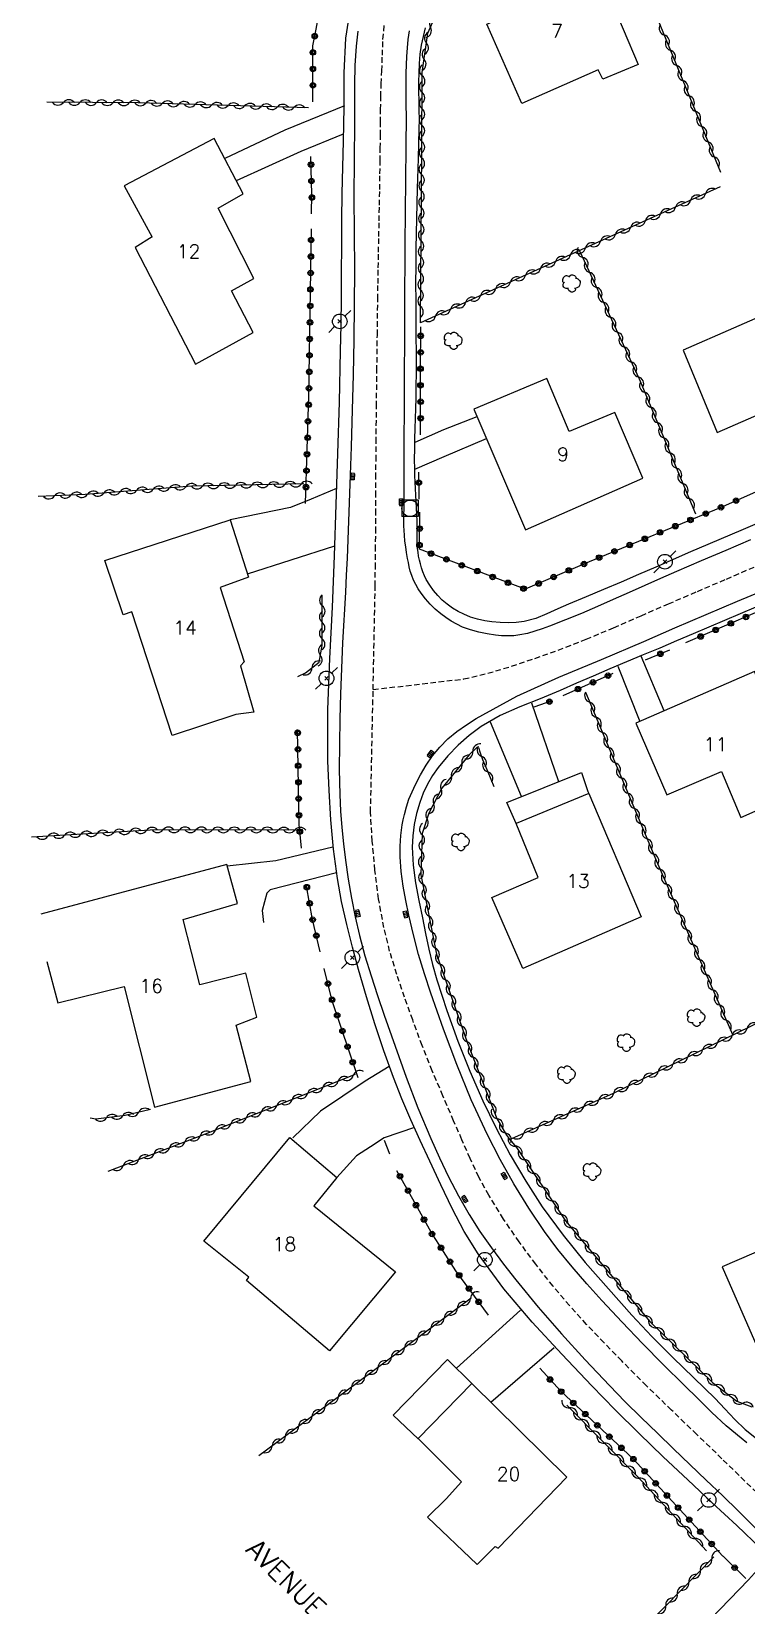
# Model space of a CAD drawing. Header units: millimetres. Extents: x 157000 to 158001, y 157000 to 158002.
# Drawn here: x 157300.8 to 157365.9, y 157681.7 to 157825 of the extents above; entities that cross this region are included whole.
import ezdxf
from ezdxf.enums import TextEntityAlignment as Align

# ---------------------------------------------------------------- set-up
doc = ezdxf.new("R2010")
doc.units = ezdxf.units.MM
doc.linetypes.add('DASHED', pattern=[0.75, 0.5, -0.25])
doc.layers.get('0').update_dxf_attribs({"linetype": 'CONTINUOUS'})
for name, color, linetype in [('W0001', 6, 'DASHED'), ('W0014', 7, 'CONTINUOUS'), ('W0017', 7, 'CONTINUOUS'), ('W0101', 7, 'CONTINUOUS'), ('W0104', 1, 'CONTINUOUS'), ('W0300', 7, 'CONTINUOUS'), ('W0310', 3, 'CONTINUOUS'), ('W0323', 7, 'CONTINUOUS'), ('W0401', 7, 'CONTINUOUS'), ('W0420', 7, 'CONTINUOUS'), ('W0473', 7, 'CONTINUOUS'), ('W0989', 7, 'CONTINUOUS'), ('W0991', 7, 'CONTINUOUS')]:
    doc.layers.add(name, color=color, linetype=linetype)
doc.styles.get("Standard").update_dxf_attribs({"font": 'romans.shx', "width": 0.85})

# ---------------------------------------------------------------- blocks, each defined once
blk = doc.blocks.new('T473')
for p, q in [((-0.166667, 0.166667), (0.166667, -0.166667)), ((-0.166667, -0.166667), (0.166667, 0.166667)), ((0.500001, 0.500001), (1.000002, 1.000002)), ((-1.000002, -1.000002), (-0.500001, -0.500001))]:
    blk.add_line(p, q)
blk.add_ellipse((0, 0), major_axis=(0.471405, 0.471405), ratio=1, start_param=5.4977871438, end_param=11.780972451)
blk = doc.blocks.new('T401')
for p, q in [((-0.3, 0.3), (0, 0.3)), ((-0.3, -0.25), (-0.3, 0.3)), ((-0.3, 0.15), (0, 0.15)), ((-0.3, 0), (0, 0)), ((0, 0.3), (0, -0.25)), ((-0.3, -0.15), (0, -0.15)), ((-0.3, -0.25), (-0.3, -0.3)), ((-0.3, -0.3), (0, -0.3)), ((0, -0.3), (0, -0.25))]:
    blk.add_line(p, q)
blk = doc.blocks.new('T420')
for p, q in [((0.75, 0.75), (-0.75, 0.75)), ((-0.75, 0.75), (-0.75, -0.75)), ((0.75, 0.75), (0.75, -0.75)), ((0.75, -0.75), (-0.75, -0.75))]:
    blk.add_line(p, q)
blk.add_ellipse((0, 0), major_axis=(-0.53, 0.53), ratio=1, start_param=3.926991, end_param=10.210176)
blk = doc.blocks.new('T300')
for p, q in [((-0.8, 0.51), (-0.86, 0.34)), ((-0.86, 0.34), (-0.86, 0.17)), ((-0.86, 0.17), (-0.74, 0.06)), ((-0.69, 0.63), (-0.8, 0.51)), ((-0.8, -0.06), (-0.74, 0.06)), ((-0.74, 0.06), (-0.69, 0.11)), ((-0.57, 0.69), (-0.69, 0.63)), ((-0.46, 0.69), (-0.57, 0.69)), ((-0.29, 0.63), (-0.46, 0.69)), ((-0.29, 0.63), (-0.17, 0.74)), ((-0.23, 0.57), (-0.29, 0.63)), ((-0.17, 0.74), (-0.06, 0.8)), ((-0.06, 0.8), (0.06, 0.8)), ((0.06, 0.8), (0.23, 0.74)), ((0.23, 0.74), (0.34, 0.63)), ((0.34, 0.63), (0.4, 0.51)), ((0.46, 0.46), (0.34, 0.46)), ((0.4, 0.51), (0.4, 0.46)), ((0.57, 0.4), (0.46, 0.46)), ((0.57, 0.4), (0.69, 0.29)), ((0.69, 0.29), (0.74, 0.17)), ((0.74, 0.06), (0.69, -0.17)), ((0.74, 0.17), (0.74, 0.06)), ((-0.8, -0.17), (-0.8, -0.06)), ((-0.8, -0.23), (-0.8, -0.17)), ((-0.74, -0.34), (-0.8, -0.23)), ((-0.69, -0.4), (-0.74, -0.34)), ((-0.51, -0.46), (-0.69, -0.4)), ((-0.4, -0.46), (-0.51, -0.46)), ((-0.4, -0.46), (-0.34, -0.46)), ((-0.34, -0.46), (-0.34, -0.4)), ((-0.34, -0.51), (-0.34, -0.46)), ((-0.29, -0.63), (-0.34, -0.51)), ((-0.17, -0.74), (-0.29, -0.63)), ((-0.06, -0.8), (-0.17, -0.74)), ((0.06, -0.8), (-0.06, -0.8)), ((0.17, -0.74), (0.06, -0.8)), ((0.23, -0.69), (0.17, -0.74)), ((0.29, -0.46), (0.23, -0.46)), ((0.29, -0.63), (0.23, -0.69)), ((0.46, -0.4), (0.29, -0.46)), ((0.34, -0.51), (0.29, -0.63)), ((0.34, -0.51), (0.34, -0.46)), ((0.57, -0.34), (0.46, -0.4)), ((0.63, -0.29), (0.57, -0.34)), ((0.69, -0.17), (0.63, -0.29))]:
    blk.add_line(p, q)
blk = doc.blocks.new('t310o')
at = {"color": 0, "linetype": 'Continuous'}
for centre, start, end in [((-0.5, 0.38), 216.8699, 323.1304), ((0.5, -0.37), 36.8699, 143.1303)]:
    blk.add_arc(centre, 0.625, start, end, dxfattribs=at)
blk = doc.blocks.new('t323o')
at = {"color": 0, "linetype": 'Continuous'}
for radius in [0.25, 0.15]:
    blk.add_circle((0, 0), radius, dxfattribs=at)

msp = doc.modelspace()

# ---------------------------------------------------------------- linework, layer by layer
at = {"layer": 'W0001'}
for points in [[(157331.9, 157765.1), (157332.08, 157774.54), (157332.1, 157776.17), (157332.12, 157777.81), (157332.13, 157779.44), (157332.13, 157781.08), (157332.14, 157782.71), (157332.15, 157784.35), (157332.16, 157785.98), (157332.17, 157787.61), (157332.2, 157790.87), (157332.24, 157794.12), (157332.28, 157797.37), (157332.32, 157800.63), (157332.34, 157802.05), (157332.37, 157803.48), (157332.39, 157804.91), (157332.42, 157806.34), (157332.45, 157807.76), (157332.47, 157809.19), (157332.5, 157810.62), (157332.52, 157812.04), (157332.54, 157813.21), (157332.55, 157814.38), (157332.56, 157815.55), (157332.56, 157816.72), (157332.58, 157817.9), (157332.6, 157819.07), (157332.63, 157820.24), (157332.69, 157821.41), (157332.74, 157822.84), (157332.79, 157824.29), (157332.92, 157825.74)], [(157331.9, 157765.1), (157340.15, 157766.06), (157342.34, 157766.58), (157344.5, 157767.22), (157346.63, 157767.94), (157348.75, 157768.69), (157351.29, 157769.67), (157353.8, 157770.73), (157356.29, 157771.82), (157358.78, 157772.9), (157361.42, 157774.03), (157364.07, 157775.16), (157366.7, 157776.3)], [(157371.12, 157687.8), (157363.66, 157695.08), (157361.37, 157697.29), (157359.07, 157699.5), (157356.78, 157701.72), (157354.54, 157703.98), (157352.93, 157705.64), (157351.33, 157707.31), (157349.77, 157709.02), (157348.28, 157710.79), (157346.71, 157712.78), (157345.2, 157714.81), (157343.76, 157716.9), (157342.43, 157719.06), (157341.53, 157720.71), (157340.73, 157722.41), (157339.98, 157724.12), (157339.23, 157725.84), (157338.25, 157728.11), (157337.28, 157730.39), (157336.36, 157732.69), (157335.5, 157735.02), (157334.76, 157737.09), (157334.05, 157739.17), (157333.4, 157741.29), (157332.88, 157743.43), (157332.4, 157746.04), (157332.06, 157748.66), (157331.82, 157751.3), (157331.66, 157753.94), (157331.9, 157765.1)]]:
    msp.add_lwpolyline(points, dxfattribs=at)
at = {"layer": 'W0014'}
for points in [[(157367.23, 157686.88), (157365.01, 157688.99), (157362.78, 157691.07), (157360.54, 157693.16), (157358.31, 157695.25), (157356.11, 157697.37), (157353.93, 157699.53), (157351.8, 157701.72), (157349.08, 157704.6), (157346.39, 157707.51), (157343.81, 157710.54), (157341.45, 157713.74), (157340.2, 157715.76), (157339.09, 157717.87), (157338.06, 157720.02), (157337.05, 157722.16), (157336.17, 157724.04), (157335.32, 157725.94), (157334.51, 157727.85), (157333.74, 157729.79), (157332.86, 157732.21), (157332.04, 157734.66), (157331.28, 157737.12), (157330.56, 157739.6), (157330.01, 157741.65), (157329.49, 157743.72), (157329.02, 157745.8), (157328.65, 157747.9), (157328.29, 157750.57), (157328.04, 157753.24), (157327.88, 157755.92), (157327.78, 157758.6), (157327.78, 157763.27), (157327.95, 157767.94), (157328.19, 157772.6), (157328.38, 157777.26), (157328.53, 157781.93), (157328.68, 157786.59), (157328.82, 157791.26), (157328.94, 157795.92), (157328.98, 157798.31), (157329.01, 157800.7), (157329.03, 157803.09), (157329.04, 157805.47), (157329.06, 157807.86), (157329.09, 157810.25), (157329.13, 157812.64), (157329.2, 157815.02), (157329.25, 157818.12), (157329.25, 157821.25), (157329.41, 157824.39), (157329.91, 157827.48)], [(157330.5, 157825.04), (157330.36, 157823.67), (157330.23, 157821.92), (157330.19, 157820.17), (157330.19, 157818.42), (157330.19, 157816.67), (157330.16, 157813.33), (157330.15, 157809.99), (157330.16, 157806.65), (157330.19, 157803.31)], [(157366.25, 157778.73), (157364, 157777.77), (157361.76, 157776.81), (157359.51, 157775.85), (157358.07, 157775.22), (157356.64, 157774.58), (157355.2, 157773.93), (157353.77, 157773.29), (157352.33, 157772.65), (157350.88, 157772.03), (157349.42, 157771.44), (157347.95, 157770.88), (157347.29, 157770.64), (157346.63, 157770.41), (157345.96, 157770.21), (157345.27, 157770.07), (157344.72, 157770), (157344.16, 157769.99), (157343.6, 157770), (157343.05, 157770.05), (157342.28, 157770.17), (157341.52, 157770.32), (157340.77, 157770.53), (157340.04, 157770.79), (157339.51, 157771.04), (157339, 157771.33), (157338.52, 157771.65), (157338.05, 157772), (157337.56, 157772.42), (157337.09, 157772.88), (157336.66, 157773.36), (157336.26, 157773.88), (157336.01, 157774.26), (157335.78, 157774.66), (157335.58, 157775.07), (157335.41, 157775.49), (157335.28, 157775.87), (157335.19, 157776.26), (157335.11, 157776.65), (157335.03, 157777.04), (157334.94, 157777.57), (157334.86, 157778.1), (157334.79, 157778.62), (157334.74, 157779.16), (157334.7, 157780), (157334.7, 157780.85), (157334.71, 157781.7), (157334.71, 157782.54), (157334.71, 157785.2), (157334.73, 157787.86), (157334.74, 157790.52), (157334.76, 157793.18), (157334.76, 157794.65), (157334.77, 157796.11), (157334.77, 157797.58), (157334.78, 157799.05), (157334.78, 157800.51), (157334.79, 157801.98), (157334.8, 157803.44), (157334.8, 157804.91), (157334.82, 157806.38), (157334.83, 157807.84), (157334.84, 157809.31), (157334.86, 157810.78), (157334.87, 157812.25), (157334.89, 157813.72), (157334.9, 157815.18), (157334.92, 157816.65), (157334.92, 157817.41), (157334.91, 157818.17), (157334.9, 157818.93), (157334.89, 157819.7), (157334.89, 157820.46), (157334.9, 157821.22), (157334.92, 157821.98), (157334.96, 157822.74), (157335.02, 157823.51), (157335.1, 157824.28), (157335.21, 157825.05)], [(157368.77, 157781.02), (157365.58, 157779.66), (157362.38, 157778.3), (157360.8, 157777.62), (157359.21, 157776.94), (157357.63, 157776.25), (157356.05, 157775.57), (157354.47, 157774.88), (157352.88, 157774.2), (157351.29, 157773.53), (157349.7, 157772.87), (157348.71, 157772.44), (157347.72, 157771.98), (157346.71, 157771.58), (157345.66, 157771.29), (157344.92, 157771.19), (157344.19, 157771.16), (157343.45, 157771.19), (157342.72, 157771.26), (157342.06, 157771.36), (157341.41, 157771.51), (157340.77, 157771.7), (157340.15, 157771.95), (157339.63, 157772.21), (157339.12, 157772.52), (157338.64, 157772.86), (157338.19, 157773.25), (157337.78, 157773.67), (157337.39, 157774.13), (157337.05, 157774.61), (157336.74, 157775.12), (157336.57, 157775.46), (157336.43, 157775.82), (157336.31, 157776.18), (157336.2, 157776.55), (157336.12, 157776.89), (157336.04, 157777.24), (157335.99, 157777.59), (157335.94, 157777.95), (157335.92, 157778.26), (157335.91, 157778.57), (157335.91, 157778.88), (157335.91, 157779.19), (157335.91, 157779.5), (157335.92, 157779.82), (157335.92, 157780.13), (157335.92, 157780.44), (157335.89, 157781.03), (157335.86, 157781.62), (157335.82, 157782.21), (157335.79, 157782.8), (157335.75, 157783.39), (157335.72, 157783.98), (157335.69, 157784.57), (157335.68, 157785.16), (157335.67, 157786.08), (157335.68, 157787), (157335.7, 157787.93), (157335.73, 157788.85), (157335.76, 157789.77), (157335.79, 157790.69), (157335.81, 157791.61), (157335.82, 157792.53), (157335.84, 157794.12), (157335.84, 157795.71), (157335.83, 157797.3), (157335.82, 157798.89), (157335.81, 157800.48), (157335.8, 157802.07), (157335.81, 157803.66), (157335.82, 157805.25), (157335.87, 157807.98), (157335.95, 157810.7), (157336.04, 157813.43), (157336.1, 157816.15), (157336.11, 157817), (157336.1, 157817.85), (157336.08, 157818.7), (157336.07, 157819.55), (157336.06, 157820.4), (157336.08, 157821.25), (157336.12, 157822.1), (157336.19, 157822.95), (157336.31, 157823.75), (157336.47, 157824.55), (157336.67, 157825.34)], [(157330.2, 157803.32), (157330.17, 157800.13), (157330.13, 157796.94), (157330.07, 157793.76), (157329.99, 157790.57), (157329.9, 157787.19), (157329.78, 157783.81), (157329.66, 157780.43), (157329.52, 157777.05), (157329.45, 157775.51), (157329.37, 157773.97), (157329.29, 157772.43), (157329.2, 157770.89), (157329.12, 157769.35), (157329.04, 157767.81), (157328.98, 157766.26), (157328.93, 157764.72), (157328.86, 157762.43), (157328.82, 157760.13), (157328.81, 157757.83), (157328.86, 157755.53), (157328.94, 157754.03), (157329.05, 157752.54), (157329.19, 157751.05), (157329.38, 157749.56), (157329.63, 157747.83), (157329.93, 157746.11), (157330.27, 157744.4), (157330.66, 157742.7), (157331.15, 157740.87), (157331.71, 157739.05), (157332.3, 157737.25), (157332.91, 157735.45), (157333.89, 157732.62), (157334.91, 157729.8), (157335.98, 157727.01), (157337.14, 157724.24), (157337.94, 157722.48), (157338.77, 157720.73), (157339.67, 157719.01), (157340.63, 157717.32), (157341.62, 157715.77), (157342.67, 157714.27), (157343.76, 157712.8), (157344.89, 157711.35), (157346.94, 157708.87), (157349.05, 157706.45), (157351.22, 157704.08), (157353.43, 157701.74), (157354.86, 157700.27), (157356.31, 157698.82), (157357.78, 157697.39), (157359.26, 157695.97), (157360.74, 157694.56), (157362.23, 157693.14), (157363.71, 157691.73), (157365.18, 157690.29), (157366.76, 157688.73)], [(157365.92, 157696.53), (157365.4, 157696.94), (157364.05, 157698.08), (157362.75, 157699.28), (157361.49, 157700.52), (157360.23, 157701.76), (157358.32, 157703.65), (157356.42, 157705.57), (157354.56, 157707.51), (157352.73, 157709.49), (157351.37, 157711.01), (157350.03, 157712.54), (157348.73, 157714.11), (157347.5, 157715.75), (157346.07, 157717.89), (157344.72, 157720.09), (157343.46, 157722.33), (157342.29, 157724.63), (157340.83, 157727.76), (157339.51, 157730.96), (157338.29, 157734.19), (157337.15, 157737.45), (157336.57, 157739.21), (157336.04, 157740.98), (157335.57, 157742.77), (157335.15, 157744.57), (157334.88, 157745.88), (157334.63, 157747.2), (157334.44, 157748.53), (157334.36, 157749.86), (157334.35, 157750.35), (157334.36, 157750.84), (157334.38, 157751.32), (157334.42, 157751.81), (157334.48, 157752.29), (157334.55, 157752.77), (157334.63, 157753.25), (157334.74, 157753.73), (157334.93, 157754.43), (157335.16, 157755.12), (157335.44, 157755.79), (157335.75, 157756.44), (157336.22, 157757.34), (157336.74, 157758.22), (157337.31, 157759.06), (157337.96, 157759.85), (157338.71, 157760.6), (157339.53, 157761.28), (157340.39, 157761.9), (157341.27, 157762.47), (157344.97, 157764.5), (157348.81, 157766.24), (157352.69, 157767.84), (157356.55, 157769.47), (157359.38, 157770.71), (157362.22, 157771.93), (157365.07, 157773.14), (157367.92, 157774.34)], [(157369.6, 157773.8), (157365.32, 157771.99), (157361.03, 157770.17), (157359.52, 157769.52), (157358, 157768.88), (157356.48, 157768.25), (157354.97, 157767.61), (157353.45, 157766.97), (157351.94, 157766.33), (157350.42, 157765.68), (157348.92, 157765.02), (157347.11, 157764.26), (157345.27, 157763.54), (157343.45, 157762.73), (157341.74, 157761.73), (157340.65, 157760.92), (157339.63, 157760.03), (157338.69, 157759.05), (157337.83, 157758.01), (157337.31, 157757.26), (157336.85, 157756.48), (157336.46, 157755.66), (157336.14, 157754.82), (157335.85, 157753.82), (157335.64, 157752.81), (157335.51, 157751.78), (157335.46, 157750.74), (157335.53, 157749.11), (157335.76, 157747.49), (157336.07, 157745.9), (157336.39, 157744.31), (157336.67, 157742.89), (157336.97, 157741.47), (157337.31, 157740.06), (157337.7, 157738.67), (157338.61, 157735.87), (157339.6, 157733.1), (157340.69, 157730.36), (157341.88, 157727.67), (157343.09, 157725.18), (157344.39, 157722.73), (157345.79, 157720.33), (157347.3, 157718.01), (157349.19, 157715.42), (157351.21, 157712.94), (157353.32, 157710.53), (157355.45, 157708.16), (157357.29, 157706.2), (157359.19, 157704.3), (157361.11, 157702.43), (157363.03, 157700.55), (157363.93, 157699.62), (157364.82, 157698.66), (157365.77, 157697.73), (157366.81, 157696.92)]]:
    msp.add_lwpolyline(points, dxfattribs=at)
at = {"layer": 'W0017'}
for points in [[(157329.28, 157818.23), (157323.85, 157816.01), (157318.39, 157813.45)], [(157319.44, 157811.45), (157325.33, 157814.1), (157329.21, 157815.69)], [(157335.71, 157787.61), (157338.34, 157788.77), (157341.37, 157789.96)], [(157335.68, 157785.16), (157338.38, 157786.31), (157342.21, 157787.96)], [(157328.57, 157783.4), (157326.24, 157782.43), (157324.38, 157781.67), (157318.89, 157780.54)], [(157320.45, 157775.62), (157328.41, 157778.18)], [(157358.41, 157763.16), (157356.31, 157768.15)], [(157354.17, 157767.24), (157356.17, 157762.19)], [(157346.31, 157763.88), (157348.79, 157756.72)], [(157345.41, 157755.37), (157342.58, 157762.14)], [(157318.61, 157749.04), (157323.04, 157749.54), (157328.22, 157750.79)], [(157328.57, 157748.4), (157322.52, 157746.86), (157322.22, 157746.56), (157321.79, 157744.99), (157321.9, 157743.89)], [(157333.37, 157730.77), (157331.18, 157729.46), (157327.1, 157726.72), (157324.58, 157724.3)], [(157335.66, 157725.22), (157332.89, 157724.28), (157331.67, 157723.48), (157330.37, 157722.65), (157328.58, 157720.69)], [(157339.48, 157703.31), (157345.32, 157708.6)], [(157348.39, 157705.18), (157342.62, 157700.2)], [(157362.66, 157680.5), (157366.07, 157684.06), (157367.98, 157686.18)]]:
    msp.add_lwpolyline(points, dxfattribs=at)
at = {"layer": 'W0101'}
for points in [[(157342.25, 157825.66), (157349.48, 157828.86), (157348.92, 157830.69), (157351.93, 157831.67), (157356.04, 157822.01), (157352.8, 157820.65), (157352.4, 157821.52), (157345.43, 157818.45)], [(157310.24, 157805.34), (157315.71, 157794.71), (157320.96, 157797.6), (157319.01, 157801.38), (157321.03, 157802.53), (157317.77, 157808.92), (157320.07, 157810.24), (157317.43, 157815.27), (157309.23, 157810.95), (157311.78, 157806.29), (157311.78, 157806.3)], [(157363.24, 157788.51), (157370.12, 157791.49), (157370.64, 157790.32), (157375.83, 157792.54), (157372.94, 157799.44), (157370.05, 157798.39), (157369.29, 157799.99), (157360.14, 157795.98)], [(157341.08, 157790.62), (157345.76, 157779.64), (157356.47, 157784.35), (157353.92, 157790.32), (157349.76, 157788.59), (157347.72, 157793.4)], [(157318.89, 157780.54), (157320.54, 157775.33), (157317.98, 157774.39), (157320.16, 157767.61), (157319.82, 157767.27), (157321.02, 157763.04), (157319.38, 157762.83), (157313.6, 157760.93), (157309.92, 157772.18), (157309.93, 157772.18), (157309.13, 157771.9), (157307.45, 157776.86)], [(157366.64, 157766.74), (157355.81, 157762.03), (157358.64, 157755.52), (157363.62, 157757.63), (157365.38, 157753.46), (157371.28, 157756.06)], [(157324.3, 157724.32), (157328.58, 157720.69), (157326.51, 157718.09), (157333.94, 157712.08), (157327.92, 157704.9), (157320.36, 157711.29), (157320.57, 157711.61), (157316.49, 157714.89)], [(157373.69, 157708.28), (157370.77, 157715.6), (157363.69, 157712.56), (157366.83, 157705.32)]]:
    msp.add_lwpolyline(points, close=True, dxfattribs=at)
for points in [[(157351.55, 157755.65), (157356.3, 157744.4), (157345.54, 157739.69), (157342.72, 157746.17), (157346.92, 157747.99), (157344.92, 157752.9)], [(157351.55, 157755.65), (157344.92, 157752.9)], [(157320.77, 157729.43), (157319.42, 157734.56), (157321.31, 157735.27), (157320.29, 157739.29), (157316.12, 157738.22), (157314.6, 157744.16), (157319.54, 157745.61), (157318.58, 157749.17), (157301.65, 157744.66)], [(157302.19, 157740.33), (157303.19, 157736.59), (157309.22, 157738.07), (157312, 157727.07), (157320.77, 157729.43)], [(157340.88, 157701.92), (157336.01, 157696.91)], [(157349.54, 157693.39), (157340.88, 157701.92)], [(157336.01, 157696.91), (157339.95, 157692.96), (157338.56, 157691.42), (157336.84, 157689.75), (157341.38, 157685.46), (157343.02, 157687.1), (157343.29, 157686.93), (157349.54, 157693.39)]]:
    msp.add_lwpolyline(points, dxfattribs=at)
at = {"layer": 'W0104'}
for points in [[(157344.92, 157752.9), (157344.06, 157754.83), (157350.87, 157757.55), (157351.45, 157755.81), (157351.55, 157755.65)], [(157340.88, 157701.92), (157340.89, 157701.92), (157338.67, 157704.11), (157333.71, 157699.03), (157336.01, 157696.9), (157336.01, 157696.91)]]:
    msp.add_lwpolyline(points, dxfattribs=at)
at = {"layer": 'W0310'}
for points in [[(157359.02, 157839.74), (157353.21, 157836.75), (157353.23, 157836.76), (157357.17, 157827.7), (157363.53, 157812.19)], [(157336.21, 157798.47), (157336.34, 157814.19), (157336.37, 157821.28), (157336.89, 157824.85), (157338.05, 157827.56), (157339.01, 157829.23), (157340.84, 157830.87), (157343.97, 157832.8)], [(157326, 157818.06), (157310.51, 157818.51), (157302.19, 157818.56)], [(157363.5, 157810.85), (157357.12, 157807.97), (157336.21, 157798.47)], [(157350.69, 157805.05), (157356.11, 157793.39), (157361.26, 157781.1)], [(157325.59, 157783.82), (157315.39, 157783.62), (157305.66, 157782.86), (157301.38, 157782.66)], [(157325.05, 157766.28), (157325.74, 157766.61), (157326.98, 157767.58), (157327.25, 157769.1), (157327.27, 157772.7), (157327.26, 157773.68)], [(157351.24, 157764.85), (157357.8, 157749.25), (157364.64, 157733.63)], [(157342.91, 157756.25), (157342.36, 157757.57), (157341.89, 157758.69), (157341.62, 157759.5), (157341.56, 157759.76), (157341.35, 157759.81), (157340.65, 157759.17), (157338.14, 157756.12), (157336.98, 157753.84), (157336.35, 157752), (157336.23, 157748.23), (157337.68, 157741.01), (157340.5, 157732.92), (157343.17, 157726.05), (157344.04, 157724.53), (157344.31, 157724.18), (157344.94, 157723.4), (157349.41, 157716.73), (157357.09, 157707.58), (157362.81, 157702.03), (157365.03, 157700.33), (157366.39, 157699.81)], [(157324.9, 157752.31), (157312.1, 157752.33), (157300.78, 157751.66)], [(157368.81, 157735.66), (157353.77, 157728.34), (157344.22, 157724.07)], [(157330.27, 157730.04), (157316.6, 157724.63), (157307.74, 157721.23)], [(157311.63, 157726.87), (157309.33, 157726.33), (157306.64, 157725.98), (157306.12, 157726.09)], [(157340.81, 157709.7), (157329.45, 157701.24), (157321.49, 157695.35)], [(157349.53, 157699.96), (157356.01, 157693.44), (157362.24, 157686.7)], [(157362.92, 157686.16), (157355.46, 157678.53), (157348.4, 157671.38), (157348.01, 157671)]]:
    msp.add_lwpolyline(points, dxfattribs=at)
at = {"layer": 'W0323'}
for points in [[(157326.41, 157818.6), (157326.41, 157823.71), (157327.06, 157827.08), (157327.83, 157830.07), (157329.25, 157833.25)], [(157326.29, 157808.39), (157326.32, 157810.2), (157326.22, 157813.62)], [(157325.73, 157782.02), (157326.05, 157791.88), (157326.27, 157807.05)], [(157336.22, 157788.3), (157336.21, 157794.16), (157336.23, 157798.12)], [(157374.88, 157786.68), (157373.97, 157786.34), (157372.68, 157785.71), (157363.5, 157781.65), (157351.57, 157776.73), (157345.75, 157774.23), (157336.12, 157777.87), (157336.14, 157781.25)], [(157336.08, 157782.43), (157336.05, 157784.9)], [(157376.6, 157776.4), (157366.27, 157771.89), (157360.34, 157769.34)], [(157358.87, 157768.67), (157356.67, 157767.78)], [(157353.73, 157766.56), (157349.18, 157764.53)], [(157348.16, 157764.08), (157346.54, 157763.5)], [(157325.37, 157750.67), (157325.15, 157752.8), (157325.02, 157761.46)], [(157327.08, 157741.23), (157326.39, 157744.16), (157325.84, 157747.21)], [(157330.52, 157729.74), (157328.18, 157736.76), (157327.45, 157739.7)], [(157333.42, 157722.81), (157332.92, 157724.04)], [(157342.39, 157708.15), (157339.43, 157712.18), (157337.17, 157715.69), (157335.5, 157718.71), (157334.07, 157721.29)], [(157363.73, 157686.22), (157355.57, 157695.08), (157348.99, 157701.22), (157347.07, 157703.31)], [(157365.83, 157684.17), (157363.76, 157686.22)]]:
    msp.add_lwpolyline(points, dxfattribs=at)

# ---------------------------------------------------------------- block references
at = {"layer": 'W0300'}
for p in [(157350, 157802.06), (157339.24, 157796.84), (157339.9, 157751.23), (157361.36, 157735.22), (157354.97, 157732.96), (157349.55, 157730.04), (157351.89, 157721.22)]:
    msp.add_blockref('T300', p, dxfattribs=at)
at = {"layer": 'W0310'}
for p, rotation in [((157337.12, 157825.38), 66.87794668258083), ((157336.76, 157823.94), 81.62303134189125), ((157358.41, 157824.68), 292.2931279516655), ((157336.54, 157822.46), 81.62303134189125), ((157358.97, 157823.29), 292.2931279516655), ((157336.37, 157820.97), 89.79774236972118), ((157359.54, 157821.9), 292.2931279516655), ((157336.36, 157819.47), 89.79774236972118), ((157360.11, 157820.52), 292.2931279516655), ((157360.68, 157819.13), 292.2931279516655), ((157303.69, 157818.55), 179.6648447065178), ((157305.19, 157818.54), 179.6648447065178), ((157306.69, 157818.53), 179.6648447065178), ((157308.19, 157818.52), 179.6648447065178), ((157309.69, 157818.51), 179.6648447065178), ((157311.19, 157818.49), 178.3247729604479), ((157312.69, 157818.45), 178.3247729604479), ((157314.19, 157818.4), 178.3247729604479), ((157315.69, 157818.36), 178.3247729604479), ((157317.19, 157818.31), 178.3247729604479), ((157318.69, 157818.27), 178.3247729604479), ((157320.19, 157818.23), 178.3247729604479), ((157321.69, 157818.18), 178.3247729604479), ((157323.18, 157818.14), 178.3247729604479), ((157324.68, 157818.09), 178.3247729604479), ((157336.36, 157817.97), 89.79774236972118), ((157361.25, 157817.74), 292.2931279516655), ((157336.35, 157816.47), 89.79774236972118), ((157361.82, 157816.35), 292.2931279516655), ((157336.35, 157814.97), 89.79774236972118), ((157362.39, 157814.96), 292.2931279516655), ((157336.34, 157813.47), 89.50444977653127), ((157362.96, 157813.58), 292.2931279516655), ((157336.32, 157811.97), 89.50444977653127), ((157336.31, 157810.47), 89.50444977653127), ((157362.16, 157810.24), 204.2534692716852), ((157336.3, 157808.97), 89.50444977653127), ((157358.06, 157808.39), 204.2534692716852), ((157359.43, 157809.01), 204.2534692716852), ((157360.8, 157809.63), 204.2534692716852), ((157336.29, 157807.47), 89.50444977653127), ((157355.33, 157807.16), 204.4303284620502), ((157356.69, 157807.78), 204.4303284620502), ((157336.27, 157805.97), 89.50444977653127), ((157352.6, 157805.91), 204.4303284620502), ((157353.96, 157806.53), 204.4303284620502), ((157336.26, 157804.47), 89.50444977653127), ((157348.5, 157804.05), 204.4303284620502), ((157349.86, 157804.67), 204.4303284620502), ((157351.23, 157805.29), 204.4303284620502), ((157350.98, 157804.43), 294.9347913069857), ((157336.25, 157802.97), 89.50444977653127), ((157345.77, 157802.81), 204.4303284620502), ((157347.13, 157803.43), 204.4303284620502), ((157351.61, 157803.07), 294.9347913069857), ((157336.23, 157801.47), 89.50444977653127), ((157343.04, 157801.57), 204.4303284620502), ((157344.4, 157802.19), 204.4303284620502), ((157352.24, 157801.71), 294.9347913069857), ((157336.22, 157799.97), 89.50444977653127), ((157340.31, 157800.33), 204.4303284620502), ((157341.67, 157800.95), 204.4303284620502), ((157352.87, 157800.35), 294.9347913069857), ((157337.57, 157799.09), 204.4303284620502), ((157338.94, 157799.71), 204.4303284620502), ((157353.51, 157798.99), 294.9347913069857), ((157354.14, 157797.63), 294.9347913069857), ((157354.77, 157796.27), 294.9347913069857), ((157355.4, 157794.91), 294.9347913069857), ((157356.04, 157793.55), 294.9347913069857), ((157356.62, 157792.16), 292.7435580226563), ((157357.2, 157790.78), 292.7435580226563), ((157357.78, 157789.4), 292.7435580226563), ((157358.36, 157788.01), 292.7435580226563), ((157358.94, 157786.63), 292.7435580226563), ((157359.52, 157785.25), 292.7435580226563), ((157360.1, 157783.86), 292.7435580226563), ((157305.88, 157782.88), 184.4297653426752), ((157307.37, 157782.99), 184.4297653426752), ((157308.87, 157783.11), 184.4297653426752), ((157310.36, 157783.23), 184.4297653426752), ((157311.86, 157783.34), 184.4297653426752), ((157313.36, 157783.46), 184.4297653426752), ((157314.85, 157783.57), 184.4297653426752), ((157316.35, 157783.63), 181.1234128242653), ((157317.85, 157783.66), 181.1234128242653), ((157319.35, 157783.69), 181.1234128242653), ((157320.85, 157783.72), 181.1234128242653), ((157322.35, 157783.75), 181.1234128242653), ((157323.85, 157783.78), 181.1234128242653), ((157325.35, 157783.81), 181.1234128242653), ((157360.68, 157782.48), 292.7435580226563), ((157302.88, 157782.73), 182.6674652487928), ((157304.38, 157782.8), 182.6674652487928), ((157327.27, 157772.72), 90.23196545218647), ((157327.26, 157771.22), 89.80901477537012), ((157327.26, 157769.72), 89.80901477537012), ((157327.09, 157768.23), 79.57214433011008), ((157326.32, 157767.06), 38.18789774875067), ((157351.62, 157763.95), 292.7976972705878), ((157352.2, 157762.57), 292.7976972705878), ((157352.78, 157761.19), 292.7976972705878), ((157340.98, 157759.47), 222.8502668529735), ((157353.36, 157759.8), 292.7976972705878), ((157339.98, 157758.36), 230.4378991923348), ((157341.79, 157759), 108.604965473215), ((157353.94, 157758.42), 292.7976972705878), ((157339.03, 157757.2), 230.4378991923348), ((157342.34, 157757.61), 112.6271424516725), ((157354.52, 157757.04), 292.7976972705878), ((157338.09, 157756.03), 243.0451196320978), ((157355.1, 157755.65), 292.7976972705878), ((157337.41, 157754.69), 243.0451196320978), ((157355.68, 157754.27), 292.7976972705878), ((157336.8, 157753.33), 251.1740233289349), ((157356.27, 157752.89), 292.7976972705878), ((157302.28, 157751.75), 183.4296519309583), ((157303.78, 157751.84), 183.4296519309583), ((157305.28, 157751.93), 183.4296519309583), ((157306.77, 157752.01), 183.4296519309583), ((157308.27, 157752.1), 183.4296519309583), ((157309.77, 157752.19), 183.4296519309583), ((157311.26, 157752.28), 183.4296519309583), ((157312.76, 157752.33), 179.8970789196897), ((157314.26, 157752.33), 179.8970789196897), ((157315.76, 157752.33), 179.8970789196897), ((157317.26, 157752.32), 179.8970789196897), ((157318.76, 157752.32), 179.8970789196897), ((157320.26, 157752.32), 179.8970789196897), ((157321.76, 157752.32), 179.8970789196897), ((157323.26, 157752.31), 179.8970789196897), ((157324.76, 157752.31), 179.8970789196897), ((157336.35, 157751.9), 268.1607198165434), ((157356.85, 157751.51), 292.7976972705878), ((157336.3, 157750.4), 268.1607198165434), ((157357.43, 157750.12), 292.7976972705878), ((157336.25, 157748.9), 268.1607198165434), ((157358.02, 157748.74), 293.6465046147972), ((157336.39, 157747.42), 281.3358629957161), ((157358.62, 157747.37), 293.6465046147972), ((157336.69, 157745.95), 281.3358629957161), ((157359.22, 157746), 293.6465046147972), ((157336.98, 157744.48), 281.3358629957161), ((157359.82, 157744.62), 293.6465046147972), ((157337.28, 157743.01), 281.3358629957161), ((157360.42, 157743.25), 293.6465046147972), ((157337.57, 157741.54), 281.3358629957161), ((157361.03, 157741.87), 293.6465046147972), ((157337.99, 157740.1), 289.2328768000271), ((157361.63, 157740.5), 293.6465046147972), ((157338.49, 157738.68), 289.2328768000271), ((157362.23, 157739.13), 293.6465046147972), ((157362.83, 157737.75), 293.6465046147972), ((157338.98, 157737.27), 289.2328768000271), ((157363.43, 157736.38), 293.6465046147972), ((157339.48, 157735.85), 289.2328768000271), ((157364.03, 157735), 293.6465046147972), ((157339.97, 157734.44), 289.2328768000271), ((157365.95, 157734.26), 205.9351064730781), ((157340.46, 157733.02), 289.2328768000271), ((157363.25, 157732.95), 205.9351064730781), ((157364.6, 157733.61), 205.9351064730781), ((157341, 157731.62), 291.2991949165968), ((157359.2, 157730.98), 205.9351064730781), ((157360.55, 157731.64), 205.9351064730781), ((157361.9, 157732.29), 205.9351064730781), ((157330.09, 157729.97), 201.5850443768601), ((157341.55, 157730.22), 291.2991949165968), ((157356.5, 157729.67), 205.9351064730781), ((157357.85, 157730.33), 205.9351064730781), ((157325.91, 157728.32), 201.5850443768601), ((157327.3, 157728.87), 201.5850443768601), ((157328.69, 157729.42), 201.5850443768601), ((157342.09, 157728.83), 291.2991949165968), ((157353.8, 157728.36), 205.9351064730781), ((157355.15, 157729.01), 205.9351064730781), ((157323.12, 157727.21), 201.5850443768601), ((157324.51, 157727.77), 201.5850443768601), ((157342.64, 157727.43), 291.2991949165968), ((157351.07, 157727.13), 204.094865505981), ((157352.44, 157727.74), 204.094865505981), ((157307.6, 157726.11), 187.3057595332796), ((157309.09, 157726.3), 187.3057595332796), ((157310.55, 157726.62), 193.2057572815243), ((157318.93, 157725.56), 201.5850443768601), ((157320.33, 157726.11), 201.5850443768601), ((157321.72, 157726.66), 201.5850443768601), ((157343.19, 157726.03), 299.4969723214057), ((157346.96, 157725.29), 204.094865505981), ((157348.33, 157725.91), 204.094865505981), ((157349.7, 157726.52), 204.094865505981), ((157314.74, 157723.92), 200.9993093504432), ((157316.14, 157724.46), 200.9993093504432), ((157317.54, 157725.01), 201.5850443768601), ((157343.93, 157724.73), 299.4969723214057), ((157344.83, 157723.53), 309.1131866502934), ((157345.59, 157724.68), 204.094865505981), ((157311.94, 157722.85), 200.9993093504432), ((157313.34, 157723.38), 200.9993093504432), ((157345.68, 157722.3), 303.789010198171), ((157309.14, 157721.77), 200.9993093504432), ((157310.54, 157722.31), 200.9993093504432), ((157346.51, 157721.05), 303.789010198171), ((157347.35, 157719.8), 303.789010198171), ((157348.18, 157718.56), 303.789010198171), ((157349.02, 157717.31), 303.789010198171), ((157349.92, 157716.12), 310.0259997884426), ((157350.89, 157714.97), 310.0259997884426), ((157351.85, 157713.82), 310.0259997884426), ((157352.81, 157712.67), 310.0259997884426), ((157353.78, 157711.52), 310.0259997884426), ((157340.76, 157709.66), 216.6659240431368), ((157354.74, 157710.37), 310.0259997884426), ((157355.71, 157709.22), 310.0259997884426), ((157339.56, 157708.77), 216.6659240431368), ((157356.67, 157708.08), 310.0259997884426), ((157337.15, 157706.97), 216.6659240431368), ((157338.36, 157707.87), 216.6659240431368), ((157357.7, 157706.99), 315.8895356046721), ((157334.75, 157705.18), 216.6659240431368), ((157335.95, 157706.08), 216.6659240431368), ((157358.78, 157705.94), 315.8895356046721), ((157333.54, 157704.29), 216.6659240431368), ((157359.86, 157704.9), 315.8895356046721), ((157360.93, 157703.85), 315.8895356046721), ((157331.14, 157702.5), 216.6659240431368), ((157332.34, 157703.39), 216.6659240431368), ((157362.01, 157702.81), 315.8895356046721), ((157329.93, 157701.6), 216.6659240431368), ((157363.12, 157701.8), 322.450138610783), ((157364.3, 157700.89), 322.450138610783), ((157327.52, 157699.81), 216.49060966746), ((157328.73, 157700.71), 216.49060966746), ((157349.79, 157699.7), 314.8235429678637), ((157365.58, 157700.12), 338.9766788255026), ((157325.11, 157698.03), 216.49060966746), ((157326.32, 157698.92), 216.49060966746), ((157350.85, 157698.63), 314.8235429678637), ((157323.91, 157697.14), 216.49060966746), ((157351.91, 157697.57), 314.8235429678637), ((157352.96, 157696.5), 314.8235429678637), ((157322.7, 157696.25), 216.49060966746), ((157354.02, 157695.44), 314.8235429678637), ((157355.08, 157694.38), 314.8235429678637), ((157356.13, 157693.31), 312.7407740813745), ((157357.15, 157692.21), 312.7407740813745), ((157358.17, 157691.1), 312.7407740813745), ((157359.19, 157690), 312.7407740813745), ((157360.2, 157688.9), 312.7407740813745), ((157361.22, 157687.8), 312.7407740813745), ((157361.69, 157684.9), 225.5923795812608), ((157362.74, 157685.97), 225.5923795812608), ((157360.64, 157683.83), 225.5923795812608), ((157359.59, 157682.76), 225.5923795812608), ((157358.54, 157681.68), 225.5923795812608)]:
    msp.add_blockref('t310o', p, dxfattribs=dict(at, rotation=rotation))
at = {"layer": 'W0323'}
for p, rotation in [((157326.58, 157824.58), 79.05016652962269), ((157326.41, 157823.1), 90.08969977724443), ((157326.41, 157821.6), 90.08969977724443), ((157326.41, 157820.1), 90.08969977724443), ((157326.24, 157812.89), 91.74179103537033), ((157326.28, 157811.39), 91.74179103537033), ((157326.32, 157809.89), 89.05252662444003), ((157326.25, 157806.02), 89.18068164761485), ((157326.23, 157804.52), 89.18068164761485), ((157326.21, 157803.02), 89.18068164761485), ((157326.19, 157801.52), 89.18068164761485), ((157326.17, 157800.02), 89.18068164761485), ((157326.15, 157798.52), 89.18068164761485), ((157336.23, 157797.3), 89.66714117133827), ((157326.12, 157797.02), 89.18068164761485), ((157326.1, 157795.52), 89.18068164761485), ((157336.22, 157795.8), 89.66714117133827), ((157326.08, 157794.02), 89.18068164761485), ((157336.21, 157794.3), 89.66714117133827), ((157326.06, 157792.52), 89.18068164761485), ((157336.21, 157792.8), 90.10758839771232), ((157326.02, 157791.02), 88.1345935126598), ((157336.22, 157791.3), 90.10758839771232), ((157325.97, 157789.52), 88.1345935126598), ((157336.22, 157789.8), 90.10758839771232), ((157325.93, 157788.02), 88.1345935126598), ((157325.88, 157786.52), 88.1345935126598), ((157325.83, 157785.02), 88.1345935126598), ((157325.78, 157783.52), 88.1345935126598), ((157336.06, 157783.93), 90.71876810634546), ((157363.58, 157781.69), 203.8228367281575), ((157364.95, 157782.29), 203.8228367281575), ((157360.8, 157780.54), 202.4334801403938), ((157362.19, 157781.11), 202.4334801403938), ((157336.13, 157779.75), 89.76275175142122), ((157356.64, 157778.82), 202.4334801403938), ((157358.03, 157779.4), 202.4334801403938), ((157359.42, 157779.97), 202.4334801403938), ((157336.12, 157778.25), 89.76275175142122), ((157337.17, 157777.48), 159.2681115079808), ((157353.87, 157777.68), 202.4334801403938), ((157355.26, 157778.25), 202.4334801403938), ((157338.57, 157776.95), 159.2681115079808), ((157339.97, 157776.41), 159.2681115079808), ((157341.38, 157775.88), 159.2681115079808), ((157349.72, 157775.94), 203.2711152731383), ((157351.1, 157776.53), 203.2711152731383), ((157352.48, 157777.11), 202.4334801403938), ((157342.78, 157775.35), 159.2681115079808), ((157344.18, 157774.82), 159.2681115079808), ((157345.59, 157774.29), 159.2681115079808), ((157346.97, 157774.75), 203.2711152731383), ((157348.34, 157775.34), 203.2711152731383), ((157365.85, 157771.71), 203.2941105715659), ((157363.09, 157770.53), 203.2941105715659), ((157364.47, 157771.12), 203.2941105715659), ((157361.72, 157769.93), 203.2941105715659), ((157358.06, 157768.35), 202.1199404111147), ((157351.92, 157765.75), 203.9741562751759), ((157353.29, 157766.36), 203.9741562751759), ((157350.55, 157765.14), 203.9741562751759), ((157347.95, 157764), 199.5011374656908), ((157325.03, 157761.16), 90.87987755552695), ((157325.05, 157759.66), 90.87987755552695), ((157325.07, 157758.16), 90.87987755552695), ((157325.1, 157756.66), 90.87987755552695), ((157325.12, 157755.16), 90.87987755552695), ((157325.14, 157753.66), 90.87987755552695), ((157325.22, 157752.17), 95.75601507606382), ((157325.86, 157747.11), 100.0389938460356), ((157326.12, 157745.63), 100.0389938460356), ((157326.39, 157744.15), 103.3377183118091), ((157326.73, 157742.69), 103.3377183118091), ((157327.79, 157738.32), 103.9903481078824), ((157328.16, 157736.86), 103.9903481078824), ((157328.62, 157735.44), 108.3859361921773), ((157329.1, 157734.01), 108.3859361921773), ((157329.57, 157732.59), 108.3859361921773), ((157330.04, 157731.17), 108.3859361921773), ((157334.35, 157720.79), 118.9264258349804), ((157335.08, 157719.48), 118.9264258349804), ((157335.8, 157718.16), 118.8304345181544), ((157336.53, 157716.85), 118.8304345181544), ((157337.26, 157715.54), 122.8612395561426), ((157338.07, 157714.28), 122.8612395561426), ((157338.89, 157713.02), 122.8612395561426), ((157339.73, 157711.78), 126.3605336654607), ((157340.62, 157710.57), 126.3605336654607), ((157341.5, 157709.36), 126.3605336654607), ((157348.01, 157702.29), 132.5885201817752), ((157349.02, 157701.19), 136.9690345278663), ((157350.12, 157700.16), 136.9690345278663), ((157351.22, 157699.14), 136.9690345278663), ((157352.31, 157698.12), 136.9690345278663), ((157353.41, 157697.09), 136.9690345278663), ((157354.51, 157696.07), 136.9690345278663), ((157355.6, 157695.04), 132.6763359438496), ((157356.62, 157693.94), 132.6763359438496), ((157357.63, 157692.84), 132.6763359438496), ((157358.65, 157691.73), 132.6763359438496), ((157359.67, 157690.63), 132.6763359438496), ((157360.68, 157689.53), 132.6763359438496), ((157361.7, 157688.43), 132.6763359438496), ((157362.72, 157687.32), 132.6763359438496), ((157364.82, 157685.16), 135.2083473710003)]:
    msp.add_blockref('t323o', p, dxfattribs=dict(at, rotation=rotation))
at = {"layer": 'W0401'}
for p, rotation in [((157329.88, 157784.49), 177.998872507635), ((157334.59, 157782.15), 359.6804614457903), ((157337.23, 157759.15), 323.2305474523556), ((157330.36, 157744.68), 191.9082249032858), ((157334.98, 157744.67), 12.05082058382099), ((157343.97, 157720.89), 29.39750666041573), ((157340.11, 157718.63), 209.2880920388685)]:
    msp.add_blockref('T401', p, dxfattribs=dict(at, rotation=rotation))
at = {"layer": 'W0420'}
msp.add_blockref('T420', (157335.26, 157781.59), dxfattribs=at)
at = {"layer": 'W0473'}
for p in [(157328.86, 157798.61), (157358.47, 157776.73), (157327.65, 157766.12), (157330.01, 157740.7), (157342.07, 157713.19), (157362.45, 157691.32)]:
    msp.add_blockref('T473', p, dxfattribs=at)

# ---------------------------------------------------------------- texts
at = {"layer": 'W0989'}
msp.add_text('AVENUE BRUYERE DU LOUP', height=1.75, rotation=315.3051, dxfattribs=at).set_placement((157320.22, 157686.67))
at = {"layer": 'W0991'}
for s, p in [('7', (157348.63, 157825.06)), ('12', (157315.09, 157804.99)), ('9', (157349.19, 157786.52)), ('14', (157314.77, 157770.73)), ('11', (157363.08, 157760.1)), ('13', (157350.55, 157747.67)), ('16', (157311.68, 157738.12)), ('18', (157323.82, 157714.61)), ('20', (157344.23, 157693.69))]:
    msp.add_text(s, height=1.25, dxfattribs=at).set_placement(p, align=Align.MIDDLE_CENTER)

doc.saveas('drawing.dxf')
